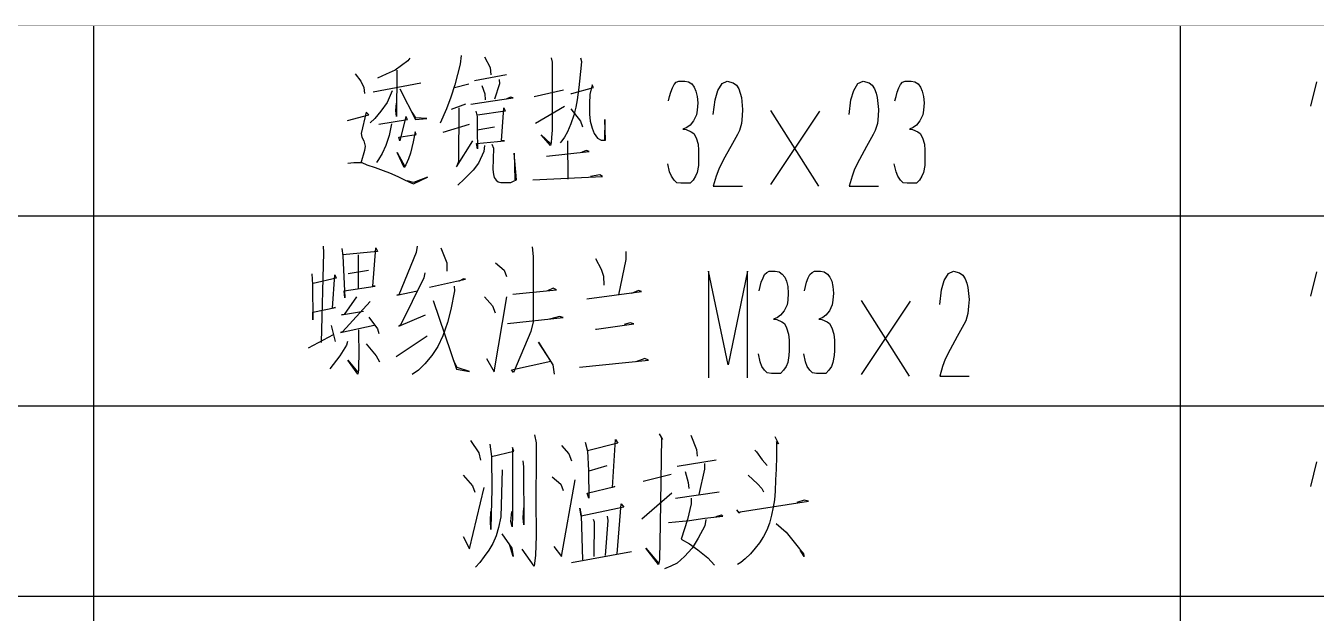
# Model space of a CAD drawing. Extents: x 0 to 8410, y 0 to 11890.
# Drawn here: x 6985 to 7460, y 3103.7 to 3320 of the extents above; entities that cross this region are included whole.
import ezdxf

# ---------------------------------------------------------------- set-up
doc = ezdxf.new("R2010")
doc.units = 0
doc.header["$MEASUREMENT"] = 0
doc.layers.add('6', color=7, linetype='Continuous')
doc.layers.add('9', color=7, linetype='Continuous')

# ---------------------------------------------------------------- blocks, each defined once
blk = doc.blocks.new('BLKENT911')
at = {"layer": '9', "color": 2, "linetype": 'Continuous'}
for p, q in [((7172.22, 3169.41), (7172.87, 3166.47)), ((7218.1, 3169.8), (7219.41, 3167.65)), ((7219.02, 3168.43), (7218.5, 3136.47)), ((7219.41, 3167.65), (7219.02, 3168.43)), ((7229.74, 3169.22), (7231.83, 3163.92)), ((7260.72, 3168.82), (7262.02, 3166.08)), ((7148.69, 3167.25), (7151.7, 3162.75)), ((7155.75, 3165.88), (7156.4, 3161.37)), ((7164.64, 3163.33), (7164.12, 3164.71)), ((7164.12, 3164.71), (7164.12, 3151.76)), ((7172.87, 3166.47), (7172.87, 3160.2)), ((7182.16, 3165.49), (7184.9, 3162.35)), ((7190.91, 3166.67), (7191.7, 3163.33)), ((7202.94, 3166.27), (7191.7, 3163.53)), ((7200.98, 3150), (7202.03, 3167.65)), ((7202.03, 3167.65), (7202.94, 3166.27)), ((7231.83, 3163.92), (7232.09, 3161.57)), ((7253.4, 3163.73), (7253.92, 3163.14)), ((7262.02, 3166.08), (7261.37, 3166.86)), ((7261.37, 3166.86), (7261.37, 3161.37)), ((7151.7, 3162.75), (7152.35, 3160)), ((7156.4, 3161.37), (7164.64, 3163.33)), ((7156.4, 3161.37), (7156.54, 3149.22)), ((7167.91, 3159.8), (7168.17, 3157.65)), ((7172.87, 3160.2), (7172.74, 3145.69)), ((7184.9, 3162.35), (7185.82, 3159.8)), ((7191.7, 3163.33), (7192.09, 3156.27)), ((7224.77, 3157.84), (7239.15, 3160.2)), ((7234.84, 3158.82), (7234.84, 3156.67)), ((7253.92, 3163.14), (7256.01, 3160.2)), ((7256.01, 3160.2), (7257.84, 3158.04)), ((7261.37, 3161.37), (7261.24, 3156.67)), ((7458.01, 3150.4), (7460.23, 3159.4)), ((7145.95, 3154.51), (7149.48, 3150.59)), ((7160.33, 3156.47), (7159.8, 3139.22)), ((7168.17, 3157.65), (7168.3, 3136.27)), ((7192.09, 3156.27), (7192.22, 3146.08)), ((7192.35, 3156.08), (7199.02, 3158.04)), ((7212.22, 3152.35), (7222.55, 3154.9)), ((7227.65, 3155.88), (7228.82, 3151.76)), ((7234.84, 3156.67), (7232.74, 3147.45)), ((7250.91, 3154.51), (7254.31, 3151.37)), ((7261.24, 3156.67), (7260.98, 3152.75)), ((7148.3, 3127.45), (7153.66, 3150)), ((7149.48, 3150.59), (7150.26, 3148.24)), ((7164.12, 3151.76), (7164.12, 3140.78)), ((7178.76, 3153.92), (7181.89, 3151.18)), ((7181.89, 3151.18), (7182.81, 3148.82)), ((7182.16, 3124.51), (7187.25, 3152.75)), ((7191.57, 3147.84), (7201.76, 3150.39)), ((7201.76, 3150.39), (7200.98, 3150)), ((7228.82, 3151.76), (7229.08, 3149.61)), ((7254.31, 3151.37), (7255.88, 3149.61)), ((7255.88, 3149.61), (7256.53, 3148.43)), ((7260.98, 3152.75), (7260.85, 3148.63)), ((7156.54, 3149.22), (7156.27, 3140.2)), ((7172.74, 3145.69), (7172.87, 3132.16)), ((7192.22, 3146.08), (7191.57, 3147.84)), ((7211.7, 3138.43), (7222.81, 3148.04)), ((7224.12, 3146.08), (7240.19, 3148.43)), ((7229.87, 3146.08), (7229.87, 3143.92)), ((7247.91, 3140.98), (7273.14, 3144.9)), ((7260.59, 3145.49), (7260.06, 3142.75)), ((7260.85, 3148.63), (7260.59, 3145.49)), ((7271.57, 3145.29), (7268.82, 3144.51)), ((7273.14, 3144.9), (7271.57, 3145.29)), ((7156.01, 3137.65), (7156.14, 3141.18)), ((7156.27, 3140.2), (7156.14, 3134.51)), ((7163.59, 3137.45), (7163.86, 3141.18)), ((7164.12, 3140), (7163.99, 3135.49)), ((7164.12, 3140.78), (7164.12, 3140)), ((7168.04, 3138.82), (7168.3, 3142.55)), ((7189.48, 3139.41), (7188.95, 3142.35)), ((7188.95, 3142.35), (7189.48, 3139.61)), ((7205.16, 3142.75), (7189.48, 3139.41)), ((7202.68, 3125.49), (7204.12, 3143.92)), ((7204.12, 3143.92), (7205.16, 3142.75)), ((7229.87, 3143.92), (7228.56, 3138.24)), ((7240.98, 3139.8), (7239.02, 3139.22)), ((7241.63, 3139.41), (7240.98, 3139.8)), ((7246.6, 3141.76), (7247.51, 3140.59)), ((7247.51, 3140.59), (7247.91, 3140.98)), ((7259.54, 3139.8), (7258.76, 3136.86)), ((7260.06, 3142.75), (7259.54, 3139.8)), ((7156.14, 3134.51), (7156.01, 3137.65)), ((7159.02, 3135.29), (7158.1, 3132.16)), ((7159.8, 3139.22), (7159.02, 3135.29)), ((7163.99, 3135.49), (7163.59, 3137.45)), ((7168.3, 3136.27), (7168.04, 3138.82)), ((7189.48, 3139.61), (7189.87, 3123.33)), ((7194.31, 3137.25), (7193.92, 3138.24)), ((7194.18, 3124.51), (7194.31, 3137.25)), ((7199.28, 3137.84), (7198.23, 3124.9)), ((7199.02, 3139.41), (7199.28, 3137.84)), ((7218.5, 3136.47), (7218.23, 3123.53)), ((7221.63, 3137.06), (7229.35, 3137.84)), ((7228.56, 3138.24), (7226.21, 3130.98)), ((7229.35, 3137.84), (7234.97, 3138.63)), ((7234.97, 3135.88), (7232.48, 3131.37)), ((7234.97, 3138.63), (7241.63, 3139.41)), ((7235.36, 3138.24), (7234.97, 3135.88)), ((7258.76, 3136.86), (7257.71, 3134.31)), ((7261.24, 3136.67), (7264.9, 3133.53)), ((7145.95, 3131.96), (7148.3, 3127.45)), ((7158.1, 3132.16), (7156.93, 3129.41)), ((7160.2, 3132.94), (7163.86, 3127.65)), ((7172.87, 3132.16), (7172.61, 3125.1)), ((7226.21, 3130.98), (7229.35, 3129.22)), ((7232.48, 3131.37), (7230.26, 3127.65)), ((7256.53, 3131.96), (7255.1, 3129.61)), ((7257.71, 3134.31), (7256.53, 3131.96)), ((7264.9, 3133.53), (7267.78, 3129.8)), ((7155.49, 3126.86), (7153.66, 3124.51)), ((7156.93, 3129.41), (7155.49, 3126.86)), ((7164.38, 3124.51), (7163.2, 3128.63)), ((7163.86, 3127.65), (7164.38, 3124.51)), ((7172.09, 3120.98), (7167.65, 3127.25)), ((7179.41, 3128.24), (7182.16, 3124.51)), ((7185.82, 3122.35), (7207.91, 3126.47)), ((7217.84, 3121.57), (7213.27, 3127.65)), ((7213.27, 3127.65), (7217.84, 3122.16)), ((7230.26, 3127.65), (7227.52, 3124.51)), ((7229.35, 3129.22), (7232.35, 3127.06)), ((7232.35, 3127.06), (7236.01, 3124.12)), ((7253.53, 3127.65), (7251.7, 3125.49)), ((7255.1, 3129.61), (7253.53, 3127.65)), ((7267.78, 3129.8), (7269.74, 3127.45)), ((7269.74, 3127.45), (7271.17, 3125.88)), ((7271.57, 3124.51), (7270, 3126.86)), ((7271.17, 3125.88), (7271.57, 3124.51)), ((7152.09, 3122.35), (7150.52, 3120.59)), ((7153.66, 3124.51), (7152.09, 3122.35)), ((7172.61, 3125.1), (7172.09, 3120.98)), ((7218.1, 3122.55), (7217.84, 3121.57)), ((7218.23, 3123.53), (7218.1, 3122.55)), ((7222.42, 3120.98), (7220.06, 3120)), ((7224.77, 3122.16), (7222.42, 3120.98)), ((7227.52, 3124.51), (7224.77, 3122.16)), ((7236.01, 3124.12), (7238.5, 3121.37)), ((7248.17, 3122.35), (7246.99, 3121.57)), ((7249.74, 3123.73), (7248.17, 3122.35)), ((7251.7, 3125.49), (7249.74, 3123.73))]:
    blk.add_line(p, q, dxfattribs=at)
blk = doc.blocks.new('BLKENT912')
at = {"layer": '9', "color": 2, "linetype": 'Continuous'}
for p, q in [((7094.54, 3236.47), (7093.76, 3203.33)), ((7094.41, 3238.82), (7094.54, 3236.47)), ((7101.34, 3238.04), (7101.73, 3235.29)), ((7114.41, 3236.86), (7101.73, 3235.69)), ((7101.73, 3235.29), (7102.39, 3219.8)), ((7107.35, 3235.69), (7107.35, 3223.14)), ((7112.71, 3224.12), (7113.89, 3238.24)), ((7113.89, 3238.24), (7114.41, 3236.86)), ((7128.66, 3236.47), (7122.25, 3220.98)), ((7129.05, 3238.82), (7128.66, 3236.47)), ((7137.81, 3238.24), (7140.03, 3232.75)), ((7171.41, 3238.63), (7171.8, 3235.1)), ((7171.8, 3235.1), (7171.8, 3210.98)), ((7205.91, 3236.86), (7205.91, 3233.92)), ((7140.03, 3232.75), (7140.03, 3229.61)), ((7157.94, 3232.75), (7161.08, 3230)), ((7194.67, 3234.31), (7196.76, 3230.39)), ((7196.76, 3230.39), (7197.68, 3227.84)), ((7205.91, 3233.92), (7203.17, 3220.98)), ((7090.23, 3228.63), (7090.49, 3224.71)), ((7099.25, 3227.06), (7090.75, 3225.1)), ((7097.94, 3216.08), (7098.73, 3228.24)), ((7098.73, 3228.24), (7099.25, 3227.06)), ((7103.69, 3228.82), (7111.14, 3230)), ((7131.54, 3227.25), (7122.91, 3209.8)), ((7131.93, 3229.02), (7131.54, 3227.25)), ((7133.63, 3223.73), (7146.83, 3226.67)), ((7146.05, 3226.86), (7144.22, 3225.88)), ((7146.83, 3226.67), (7146.05, 3226.86)), ((7161.08, 3230), (7161.99, 3227.65)), ((7197.68, 3227.84), (7197.81, 3224.51)), ((7243.5, 3195.2), (7236.31, 3229.6)), ((7236.31, 3229.6), (7236.31, 3190.4)), ((7250.69, 3229.6), (7243.5, 3195.2)), ((7250.69, 3190.4), (7250.69, 3229.6)), ((7255.33, 3224), (7255.72, 3225.6)), ((7255.72, 3225.6), (7256.37, 3227.2)), ((7256.37, 3227.2), (7256.96, 3228.4)), ((7256.96, 3228.4), (7257.74, 3229.2)), ((7257.74, 3229.2), (7258.66, 3229.6)), ((7258.66, 3229.6), (7260.88, 3229.6)), ((7260.88, 3229.6), (7262.25, 3229.4)), ((7262.25, 3229.4), (7263.43, 3228.6)), ((7263.43, 3228.6), (7264.35, 3227.4)), ((7264.35, 3227.4), (7265, 3226)), ((7265, 3226), (7265.46, 3224)), ((7271.99, 3224), (7272.39, 3225.6)), ((7272.39, 3225.6), (7273.04, 3227.2)), ((7273.04, 3227.2), (7273.63, 3228.4)), ((7273.63, 3228.4), (7274.41, 3229.2)), ((7274.41, 3229.2), (7275.33, 3229.6)), ((7275.33, 3229.6), (7277.55, 3229.6)), ((7277.55, 3229.6), (7278.92, 3229.4)), ((7278.92, 3229.4), (7280.1, 3228.6)), ((7280.1, 3228.6), (7281.01, 3227.4)), ((7281.01, 3227.4), (7281.67, 3226)), ((7281.67, 3226), (7282.12, 3224)), ((7322.06, 3222.8), (7323.1, 3226.2)), ((7323.1, 3226.2), (7324.61, 3228.8)), ((7324.61, 3228.8), (7326.5, 3229.6)), ((7326.5, 3229.6), (7328.73, 3229)), ((7328.73, 3229), (7329.9, 3228.2)), ((7329.9, 3228.2), (7330.75, 3226.8)), ((7330.75, 3226.8), (7331.34, 3225.2)), ((7458.01, 3220.4), (7460.23, 3229.4)), ((7090.49, 3224.71), (7090.62, 3211.76)), ((7102.12, 3222.35), (7113.63, 3224.12)), ((7102.39, 3219.8), (7102.12, 3222.35)), ((7113.63, 3224.12), (7112.71, 3224.12)), ((7121.6, 3220.78), (7129.18, 3222.35)), ((7122.25, 3220.98), (7121.6, 3220.78)), ((7142.78, 3222.35), (7141.47, 3215.49)), ((7142.65, 3224.12), (7142.78, 3222.35)), ((7164.22, 3221.18), (7180.29, 3222.75)), ((7179.12, 3223.33), (7177.03, 3222.35)), ((7180.29, 3222.75), (7179.12, 3223.33)), ((7191.54, 3219.41), (7211.67, 3222.16)), ((7210.49, 3222.55), (7208.01, 3221.37)), ((7211.67, 3222.16), (7210.49, 3222.55)), ((7254.93, 3222.4), (7255.33, 3224)), ((7265.46, 3224), (7265.65, 3221.6)), ((7265.65, 3221.6), (7265.46, 3219)), ((7271.6, 3222.4), (7271.99, 3224)), ((7282.12, 3224), (7282.32, 3221.6)), ((7282.32, 3221.6), (7282.12, 3219)), ((7321.41, 3217.4), (7322.06, 3222.8)), ((7331.34, 3225.2), (7331.73, 3223.6)), ((7331.73, 3223.6), (7332.19, 3219.2)), ((7090.62, 3214.51), (7098.99, 3216.27)), ((7098.99, 3216.27), (7097.94, 3216.08)), ((7111.8, 3218.43), (7101.6, 3207.25)), ((7106.7, 3220.2), (7102.12, 3213.73)), ((7134.93, 3218.82), (7143.56, 3193.53)), ((7153.89, 3220.2), (7156.76, 3216.86)), ((7156.76, 3216.86), (7157.81, 3214.31)), ((7157.42, 3192.55), (7162.12, 3220.2)), ((7265.2, 3217.2), (7264.15, 3215)), ((7265.46, 3219), (7265.2, 3217.2)), ((7281.86, 3217.2), (7280.82, 3215)), ((7282.12, 3219), (7281.86, 3217.2)), ((7310.23, 3191), (7292.58, 3218.8)), ((7292.58, 3191.6), (7310.62, 3218.6)), ((7332.06, 3216.8), (7331.8, 3214)), ((7332.19, 3219.2), (7332.06, 3216.8)), ((7090.62, 3211.76), (7090.62, 3214.51)), ((7101.21, 3213.53), (7109.31, 3214.9)), ((7102.12, 3213.73), (7101.21, 3213.53)), ((7111.27, 3212.75), (7114.41, 3208.43)), ((7122.25, 3209.41), (7132.06, 3213.53)), ((7141.47, 3215.49), (7140.16, 3210.78)), ((7162.25, 3210.39), (7182.78, 3212.55)), ((7181.47, 3212.94), (7177.81, 3211.96)), ((7182.78, 3212.55), (7181.47, 3212.94)), ((7261.67, 3212.6), (7260.23, 3212)), ((7260.23, 3212), (7261.41, 3211.8)), ((7261.41, 3211.8), (7263.3, 3211)), ((7262.84, 3213.4), (7261.67, 3212.6)), ((7264.15, 3215), (7262.84, 3213.4)), ((7278.33, 3212.6), (7276.9, 3212)), ((7276.9, 3212), (7278.07, 3211.8)), ((7278.07, 3211.8), (7279.97, 3211)), ((7279.51, 3213.4), (7278.33, 3212.6)), ((7280.82, 3215), (7279.51, 3213.4)), ((7331.01, 3211.4), (7330.29, 3210)), ((7331.8, 3214), (7331.01, 3211.4)), ((7097.42, 3209.61), (7098.86, 3203.73)), ((7100.82, 3207.06), (7113.24, 3209.8)), ((7101.6, 3207.25), (7100.82, 3207.06)), ((7107.48, 3208.04), (7107.61, 3198.24)), ((7114.41, 3208.43), (7114.93, 3206.67)), ((7122.91, 3209.8), (7122.25, 3209.41)), ((7140.16, 3210.78), (7138.46, 3205.88)), ((7170.88, 3207.45), (7164.48, 3192.35)), ((7171.8, 3210.98), (7170.88, 3207.45)), ((7194.67, 3208.24), (7195.06, 3208.24)), ((7195.06, 3208.24), (7208.79, 3210.2)), ((7207.48, 3210.59), (7205.26, 3210)), ((7208.79, 3210.2), (7207.48, 3210.59)), ((7263.3, 3211), (7264.22, 3210.4)), ((7264.22, 3210.4), (7265.06, 3208.8)), ((7265.06, 3208.8), (7265.78, 3206.4)), ((7265.78, 3206.4), (7265.98, 3204.2)), ((7279.97, 3211), (7280.88, 3210.4)), ((7280.88, 3210.4), (7281.73, 3208.8)), ((7281.73, 3208.8), (7282.45, 3206.4)), ((7282.45, 3206.4), (7282.65, 3204.2)), ((7330.29, 3210), (7327.81, 3205.6)), ((7089.05, 3201.37), (7098.2, 3206.27)), ((7103.04, 3202.35), (7100.56, 3198.43)), ((7103.43, 3203.73), (7103.04, 3202.35)), ((7110.23, 3202.94), (7114.02, 3198.43)), ((7121.34, 3198.24), (7132.71, 3205.88)), ((7136.63, 3201.96), (7134.41, 3198.63)), ((7138.46, 3205.88), (7136.63, 3201.96)), ((7178.2, 3196.47), (7173.76, 3203.53)), ((7173.76, 3203.53), (7178.99, 3195.1)), ((7265.98, 3204.2), (7265.98, 3200.4)), ((7282.65, 3204.2), (7282.65, 3200.4)), ((7327.81, 3205.6), (7325.2, 3200.8)), ((7100.56, 3198.43), (7096.9, 3193.73)), ((7107.22, 3191.76), (7103.56, 3196.86)), ((7103.56, 3196.86), (7107.09, 3192.55)), ((7107.61, 3198.24), (7107.48, 3195.69)), ((7114.02, 3198.43), (7115.2, 3196.27)), ((7134.41, 3198.63), (7131.93, 3195.49)), ((7154.54, 3197.45), (7157.42, 3192.55)), ((7188.79, 3194.31), (7214.15, 3196.86)), ((7212.84, 3197.45), (7209.57, 3196.27)), ((7214.15, 3196.86), (7212.84, 3197.45)), ((7255.33, 3196.2), (7254.67, 3199.2)), ((7265.91, 3198.6), (7265.46, 3196)), ((7265.98, 3200.4), (7265.91, 3198.6)), ((7271.99, 3196.2), (7271.34, 3199.2)), ((7282.58, 3198.6), (7282.12, 3196)), ((7282.65, 3200.4), (7282.58, 3198.6)), ((7323.43, 3197.2), (7322.45, 3194.6)), ((7325.2, 3200.8), (7323.43, 3197.2)), ((7107.48, 3193.33), (7107.22, 3191.76)), ((7107.48, 3195.69), (7107.48, 3193.33)), ((7129.58, 3193.14), (7127.22, 3191.57)), ((7131.93, 3195.49), (7129.58, 3193.14)), ((7143.82, 3194.12), (7142.52, 3196.47)), ((7143.56, 3193.53), (7148.27, 3192.75)), ((7148.27, 3192.75), (7143.82, 3194.12)), ((7163.82, 3193.33), (7178.2, 3196.47)), ((7164.48, 3192.35), (7163.82, 3193.33)), ((7178.99, 3195.1), (7179.51, 3191.76)), ((7255.98, 3194.6), (7255.33, 3196.2)), ((7256.96, 3193.2), (7255.98, 3194.6)), ((7257.94, 3192.2), (7256.96, 3193.2)), ((7259.44, 3192), (7257.94, 3192.2)), ((7263.95, 3193.2), (7262.84, 3192)), ((7264.87, 3194.6), (7263.95, 3193.2)), ((7265.46, 3196), (7264.87, 3194.6)), ((7272.65, 3194.6), (7271.99, 3196.2)), ((7273.63, 3193.2), (7272.65, 3194.6)), ((7274.61, 3192.2), (7273.63, 3193.2)), ((7276.11, 3192), (7274.61, 3192.2)), ((7280.62, 3193.2), (7279.51, 3192)), ((7281.54, 3194.6), (7280.62, 3193.2)), ((7282.12, 3196), (7281.54, 3194.6)), ((7322.45, 3194.6), (7321.41, 3191)), ((7262.84, 3192), (7259.44, 3192)), ((7279.51, 3192), (7276.11, 3192)), ((7321.41, 3191), (7332.19, 3191))]:
    blk.add_line(p, q, dxfattribs=at)
blk = doc.blocks.new('BLKENT913')
at = {"layer": '9', "color": 2, "linetype": 'Continuous'}
for p, q in [((7125.59, 3307.06), (7121.01, 3303.73)), ((7126.37, 3308.04), (7125.59, 3307.06)), ((7145.2, 3309.02), (7144.93, 3305.88)), ((7153.82, 3308.63), (7155.91, 3304.71)), ((7178.4, 3308.24), (7178.79, 3306.67)), ((7178.79, 3306.67), (7178.79, 3281.57)), ((7189.12, 3308.24), (7189.51, 3306.86)), ((7189.51, 3306.86), (7189.38, 3305.49)), ((7106.24, 3302.35), (7108.33, 3299.61)), ((7117.61, 3302.16), (7114.48, 3300.78)), ((7121.01, 3303.73), (7117.61, 3302.16)), ((7121.54, 3303.73), (7121.41, 3286.67)), ((7144.93, 3305.88), (7142.97, 3298.24)), ((7161.93, 3301.96), (7150.16, 3299.8)), ((7155.91, 3304.71), (7156.18, 3301.96)), ((7189.38, 3305.49), (7188.59, 3297.25)), ((7108.33, 3299.61), (7109.38, 3297.25)), ((7109.38, 3297.25), (7109.64, 3295.1)), ((7112.91, 3295.69), (7130.42, 3299.02)), ((7122.71, 3296.86), (7128.46, 3285.49)), ((7142.97, 3298.24), (7141.4, 3293.73)), ((7142.84, 3297.25), (7148.07, 3298.63)), ((7152.91, 3298.04), (7153.95, 3294.9)), ((7159.31, 3298.63), (7157.48, 3292.94)), ((7159.18, 3300.2), (7159.31, 3298.63)), ((7185.98, 3295.1), (7193.95, 3297.25)), ((7188.59, 3297.25), (7187.94, 3292.75)), ((7193.43, 3298.24), (7192.65, 3294.71)), ((7193.95, 3297.25), (7193.43, 3298.24)), ((7222.38, 3295.6), (7223.04, 3297.2)), ((7223.04, 3297.2), (7223.63, 3298.4)), ((7223.63, 3298.4), (7224.41, 3299.2)), ((7224.41, 3299.2), (7225.33, 3299.6)), ((7225.33, 3299.6), (7227.55, 3299.6)), ((7227.55, 3299.6), (7228.92, 3299.4)), ((7228.92, 3299.4), (7230.1, 3298.6)), ((7230.1, 3298.6), (7231.01, 3297.4)), ((7231.01, 3297.4), (7231.67, 3296)), ((7239.77, 3296.2), (7241.27, 3298.8)), ((7241.27, 3298.8), (7243.17, 3299.6)), ((7243.17, 3299.6), (7245.39, 3299)), ((7245.39, 3299), (7246.57, 3298.2)), ((7246.57, 3298.2), (7247.42, 3296.8)), ((7247.42, 3296.8), (7248.01, 3295.2)), ((7289.77, 3296.2), (7291.27, 3298.8)), ((7291.27, 3298.8), (7293.17, 3299.6)), ((7293.17, 3299.6), (7295.39, 3299)), ((7295.39, 3299), (7296.57, 3298.2)), ((7296.57, 3298.2), (7297.42, 3296.8)), ((7297.42, 3296.8), (7298.01, 3295.2)), ((7305.72, 3295.6), (7306.37, 3297.2)), ((7306.37, 3297.2), (7306.96, 3298.4)), ((7306.96, 3298.4), (7307.74, 3299.2)), ((7307.74, 3299.2), (7308.66, 3299.6)), ((7308.66, 3299.6), (7310.88, 3299.6)), ((7310.88, 3299.6), (7312.25, 3299.4)), ((7312.25, 3299.4), (7313.43, 3298.6)), ((7313.43, 3298.6), (7314.35, 3297.4)), ((7314.35, 3297.4), (7315, 3296)), ((7458.01, 3290.4), (7460.23, 3299.4)), ((7119.84, 3296.08), (7118.01, 3291.76)), ((7141.4, 3293.73), (7139.84, 3289.41)), ((7148.86, 3291.18), (7156.96, 3292.35)), ((7153.95, 3294.9), (7154.08, 3292.75)), ((7156.96, 3292.35), (7164.41, 3293.53)), ((7163.5, 3293.73), (7161.93, 3293.14)), ((7164.41, 3293.53), (7163.5, 3293.73)), ((7172.12, 3293.92), (7182.97, 3296.47)), ((7185.59, 3295.1), (7185.98, 3295.1)), ((7187.94, 3292.75), (7187.42, 3290)), ((7192.65, 3294.71), (7192.52, 3291.37)), ((7221.6, 3292.4), (7221.99, 3294)), ((7221.99, 3294), (7222.38, 3295.6)), ((7231.67, 3296), (7232.12, 3294)), ((7232.12, 3294), (7232.32, 3291.6)), ((7238.07, 3287.4), (7238.72, 3292.8)), ((7238.72, 3292.8), (7239.77, 3296.2)), ((7248.01, 3295.2), (7248.4, 3293.6)), ((7248.4, 3293.6), (7248.86, 3289.2)), ((7288.07, 3287.4), (7288.72, 3292.8)), ((7288.72, 3292.8), (7289.77, 3296.2)), ((7298.01, 3295.2), (7298.4, 3293.6)), ((7298.4, 3293.6), (7298.86, 3289.2)), ((7304.93, 3292.4), (7305.33, 3294)), ((7305.33, 3294), (7305.72, 3295.6)), ((7315, 3296), (7315.46, 3294)), ((7315.46, 3294), (7315.65, 3291.6)), ((7103.37, 3285.1), (7111.21, 3287.25)), ((7110.29, 3288.24), (7108.46, 3280.39)), ((7111.21, 3287.25), (7110.29, 3288.24)), ((7115.65, 3288.63), (7113.43, 3285.88)), ((7118.01, 3291.76), (7115.65, 3288.63)), ((7121.14, 3288.82), (7121.41, 3291.57)), ((7121.41, 3286.67), (7121.14, 3288.82)), ((7128.59, 3286.08), (7127.16, 3288.24)), ((7139.84, 3289.41), (7137.48, 3284.12)), ((7146.89, 3291.18), (7141.54, 3289.22)), ((7144.41, 3289.8), (7144.28, 3270)), ((7150.69, 3288.63), (7151.08, 3286.67)), ((7161.4, 3288.63), (7151.21, 3287.06)), ((7160.1, 3277.65), (7161.01, 3289.8)), ((7161.01, 3289.8), (7161.4, 3288.63)), ((7172.65, 3284.12), (7183.23, 3290.39)), ((7185.59, 3289.41), (7189.12, 3284.9)), ((7186.76, 3287.06), (7185.59, 3283.92)), ((7187.42, 3290), (7186.76, 3287.06)), ((7192.52, 3291.37), (7192.52, 3287.45)), ((7192.52, 3287.45), (7192.78, 3284.9)), ((7231.86, 3287.2), (7230.82, 3285)), ((7232.12, 3289), (7231.86, 3287.2)), ((7232.32, 3291.6), (7232.12, 3289)), ((7248.86, 3289.2), (7248.72, 3286.8)), ((7276.9, 3261), (7259.25, 3288.8)), ((7259.25, 3261.6), (7277.29, 3288.6)), ((7298.86, 3289.2), (7298.72, 3286.8)), ((7315.2, 3287.2), (7314.15, 3285)), ((7315.46, 3289), (7315.2, 3287.2)), ((7315.65, 3291.6), (7315.46, 3289)), ((7113.43, 3285.88), (7111.73, 3284.31)), ((7115, 3283.73), (7125.46, 3285.49)), ((7119.57, 3283.92), (7118.79, 3279.61)), ((7124.93, 3286.67), (7122.71, 3277.65)), ((7125.46, 3285.49), (7124.93, 3286.67)), ((7128.46, 3285.49), (7132.65, 3285.88)), ((7132.65, 3285.88), (7128.59, 3286.08)), ((7138.66, 3280.78), (7148.33, 3283.73)), ((7151.08, 3286.67), (7151.08, 3281.57)), ((7151.08, 3281.76), (7157.48, 3282.75)), ((7185.59, 3283.92), (7184.41, 3280.98)), ((7189.12, 3284.9), (7189.9, 3282.75)), ((7192.78, 3284.9), (7193.43, 3282.35)), ((7193.43, 3282.35), (7194.22, 3280.39)), ((7198.14, 3285.49), (7198.01, 3277.84)), ((7198.4, 3277.84), (7198.14, 3285.49)), ((7228.33, 3282.6), (7226.89, 3282)), ((7229.51, 3283.4), (7228.33, 3282.6)), ((7230.82, 3285), (7229.51, 3283.4)), ((7248.46, 3284), (7247.68, 3281.4)), ((7248.72, 3286.8), (7248.46, 3284)), ((7298.46, 3284), (7297.68, 3281.4)), ((7298.72, 3286.8), (7298.46, 3284)), ((7311.67, 3282.6), (7310.23, 3282)), ((7312.84, 3283.4), (7311.67, 3282.6)), ((7314.15, 3285), (7312.84, 3283.4)), ((7108.46, 3280.39), (7108.72, 3279.02)), ((7108.72, 3279.02), (7109.38, 3277.65)), ((7109.38, 3277.65), (7109.9, 3275.69)), ((7118.79, 3279.61), (7117.48, 3275.88)), ((7122.32, 3279.02), (7128.72, 3280)), ((7122.71, 3277.65), (7122.32, 3279.02)), ((7128.33, 3280.98), (7127.55, 3277.25)), ((7128.72, 3280), (7128.33, 3280.98)), ((7143.5, 3268.04), (7149.51, 3277.65)), ((7150.95, 3276.67), (7161.14, 3277.65)), ((7151.08, 3281.57), (7151.21, 3274.71)), ((7161.14, 3277.65), (7160.1, 3277.65)), ((7178.14, 3275.88), (7174.74, 3279.8)), ((7174.74, 3279.8), (7178.14, 3276.67)), ((7178.53, 3278.82), (7178.4, 3276.86)), ((7178.79, 3281.57), (7178.53, 3278.82)), ((7182.32, 3277.65), (7181.67, 3276.86)), ((7183.23, 3279.02), (7182.32, 3277.65)), ((7184.41, 3280.98), (7183.23, 3279.02)), ((7184.41, 3277.65), (7184.54, 3263.53)), ((7194.22, 3280.39), (7195.39, 3278.63)), ((7195.39, 3278.63), (7196.83, 3277.84)), ((7196.83, 3277.84), (7198.4, 3277.84)), ((7226.89, 3282), (7228.07, 3281.8)), ((7228.07, 3281.8), (7229.97, 3281)), ((7229.97, 3281), (7230.88, 3280.4)), ((7230.88, 3280.4), (7231.73, 3278.8)), ((7231.73, 3278.8), (7232.45, 3276.4)), ((7246.96, 3280), (7244.48, 3275.6)), ((7247.68, 3281.4), (7246.96, 3280)), ((7296.96, 3280), (7294.48, 3275.6)), ((7297.68, 3281.4), (7296.96, 3280)), ((7310.23, 3282), (7311.41, 3281.8)), ((7311.41, 3281.8), (7313.3, 3281)), ((7313.3, 3281), (7314.22, 3280.4)), ((7314.22, 3280.4), (7315.06, 3278.8)), ((7315.06, 3278.8), (7315.78, 3276.4)), ((7109.64, 3274.12), (7108.33, 3269.41)), ((7109.9, 3275.69), (7109.64, 3274.12)), ((7116.18, 3272.94), (7114.87, 3270.78)), ((7117.48, 3275.88), (7116.18, 3272.94)), ((7124.28, 3267.84), (7121.67, 3273.33)), ((7121.67, 3273.33), (7124.41, 3268.43)), ((7126.63, 3273.14), (7125.85, 3270.98)), ((7127.55, 3277.25), (7126.63, 3273.14)), ((7151.21, 3274.71), (7150.95, 3276.67)), ((7153.56, 3273.73), (7151.6, 3269.41)), ((7153.82, 3275.88), (7153.56, 3273.73)), ((7156.57, 3276.47), (7157.09, 3274.9)), ((7157.09, 3274.9), (7156.96, 3267.06)), ((7165.59, 3263.33), (7164.8, 3273.14)), ((7164.8, 3273.14), (7165.06, 3263.33)), ((7176.7, 3271.96), (7192.38, 3273.73)), ((7178.4, 3276.86), (7178.14, 3275.88)), ((7191.34, 3274.12), (7189.64, 3273.53)), ((7192.38, 3273.73), (7191.34, 3274.12)), ((7232.45, 3276.4), (7232.65, 3274.2)), ((7232.65, 3274.2), (7232.65, 3270.4)), ((7244.48, 3275.6), (7241.86, 3270.8)), ((7294.48, 3275.6), (7291.86, 3270.8)), ((7315.78, 3276.4), (7315.98, 3274.2)), ((7315.98, 3274.2), (7315.98, 3270.4)), ((7103.5, 3269.41), (7105.72, 3269.61)), ((7105.72, 3269.61), (7106.9, 3269.61)), ((7106.9, 3269.61), (7108.72, 3269.61)), ((7108.72, 3269.61), (7110.56, 3268.82)), ((7110.56, 3268.82), (7113.56, 3267.84)), ((7114.87, 3270.78), (7114.08, 3269.61)), ((7124.93, 3268.82), (7124.28, 3267.84)), ((7125.85, 3270.98), (7124.93, 3268.82)), ((7144.28, 3270), (7143.5, 3268.04)), ((7151.6, 3269.41), (7149.64, 3266.86)), ((7221.99, 3266.2), (7221.34, 3269.2)), ((7232.58, 3268.6), (7232.12, 3266)), ((7232.65, 3270.4), (7232.58, 3268.6)), ((7241.86, 3270.8), (7240.1, 3267.2)), ((7291.86, 3270.8), (7290.1, 3267.2)), ((7305.33, 3266.2), (7304.67, 3269.2)), ((7315.91, 3268.6), (7315.46, 3266)), ((7315.98, 3270.4), (7315.91, 3268.6)), ((7113.56, 3267.84), (7116.57, 3266.67)), ((7116.57, 3266.67), (7118.92, 3265.88)), ((7118.92, 3265.88), (7121.93, 3264.51)), ((7121.93, 3264.51), (7123.89, 3263.53)), ((7123.89, 3263.53), (7126.5, 3262.35)), ((7127.68, 3261.76), (7132.91, 3264.31)), ((7132.91, 3264.31), (7127.68, 3262.35)), ((7146.37, 3263.53), (7144.02, 3261.37)), ((7148.07, 3265.29), (7146.37, 3263.53)), ((7149.64, 3266.86), (7148.07, 3265.29)), ((7156.96, 3267.06), (7157.09, 3265.29)), ((7157.09, 3265.29), (7157.35, 3264.12)), ((7157.35, 3264.12), (7158.14, 3263.14)), ((7164.54, 3262.75), (7165.59, 3263.33)), ((7171.6, 3263.33), (7197.22, 3264.51)), ((7196.31, 3265.1), (7192.91, 3264.51)), ((7197.22, 3264.51), (7196.31, 3265.1)), ((7222.65, 3264.6), (7221.99, 3266.2)), ((7223.63, 3263.2), (7222.65, 3264.6)), ((7231.54, 3264.6), (7230.62, 3263.2)), ((7232.12, 3266), (7231.54, 3264.6)), ((7239.12, 3264.6), (7238.07, 3261)), ((7240.1, 3267.2), (7239.12, 3264.6)), ((7289.12, 3264.6), (7288.07, 3261)), ((7290.1, 3267.2), (7289.12, 3264.6)), ((7305.98, 3264.6), (7305.33, 3266.2)), ((7306.96, 3263.2), (7305.98, 3264.6)), ((7314.87, 3264.6), (7313.95, 3263.2)), ((7315.46, 3266), (7314.87, 3264.6)), ((7127.68, 3262.35), (7125.33, 3262.94)), ((7126.5, 3262.35), (7127.68, 3261.76)), ((7158.14, 3263.14), (7158.92, 3262.55)), ((7158.92, 3262.55), (7159.84, 3262.35)), ((7159.84, 3262.35), (7161.4, 3262.35)), ((7161.4, 3262.35), (7163.5, 3262.35)), ((7163.5, 3262.35), (7164.54, 3262.75)), ((7224.61, 3262.2), (7223.63, 3263.2)), ((7226.11, 3262), (7224.61, 3262.2)), ((7229.51, 3262), (7226.11, 3262)), ((7230.62, 3263.2), (7229.51, 3262)), ((7238.07, 3261), (7248.86, 3261)), ((7288.07, 3261), (7298.86, 3261)), ((7307.94, 3262.2), (7306.96, 3263.2)), ((7309.44, 3262), (7307.94, 3262.2)), ((7312.84, 3262), (7309.44, 3262)), ((7313.95, 3263.2), (7312.84, 3262))]:
    blk.add_line(p, q, dxfattribs=at)
blk = doc.blocks.new('BLKENT877')
at = {"layer": '9'}
for name in ['BLKENT913', 'BLKENT912', 'BLKENT911']:
    blk.add_blockref(name, (0, 0), dxfattribs=at)
blk = doc.blocks.new('BLKENT829')
at = {"layer": '9', "color": 1, "linetype": 'Continuous'}
for p, q in [((7010, 700), (7010, 3320)), ((7410, 700), (7410, 3320)), ((6510, 3250), (8310, 3250)), ((6510, 3180), (8310, 3180)), ((6510, 3110), (8310, 3110))]:
    blk.add_line(p, q, dxfattribs=at)
at = {"layer": '9', "color": 7, "linetype": 'Continuous', "const_width": 0.03}
blk.add_lwpolyline([(6510, 3320), (8310, 3320)], dxfattribs=at)
at = {"layer": '9'}
blk.add_blockref('BLKENT877', (0, 0), dxfattribs=at)

msp = doc.modelspace()

# ---------------------------------------------------------------- block references
at = {"layer": '6'}
msp.add_blockref('BLKENT829', (0, 0), dxfattribs=at)

doc.saveas('drawing.dxf')
